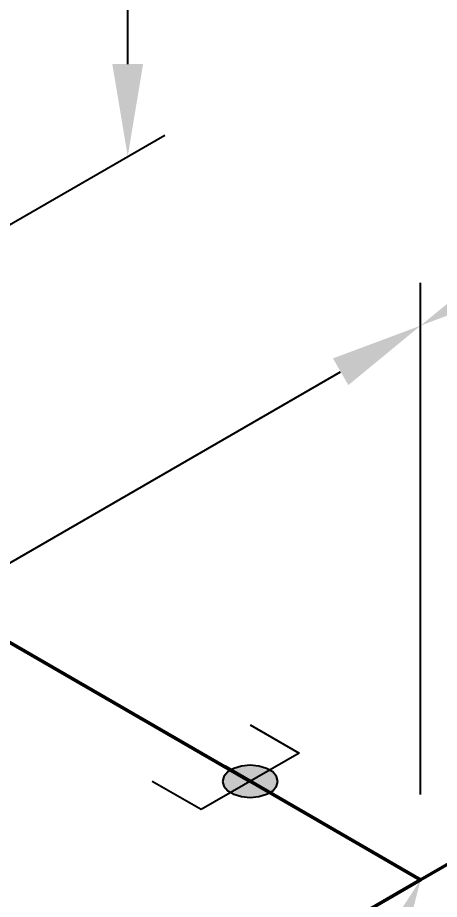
# Model space of a CAD drawing. Header units: millimetres. Extents: x 0 to 594, y 0 to 420.
# Drawn here: x 107.34 to 118.76, y 240.89 to 264.76 of the extents above; entities that cross this region are included whole.
import ezdxf
from ezdxf import colors
from ezdxf.entities.mleader import LeaderData, LeaderLine
from ezdxf.math import Vec2, Vec3

# ---------------------------------------------------------------- set-up
doc = ezdxf.new("R2010")
doc.units = ezdxf.units.MM
doc.header["$LTSCALE"] = 0.25
for name, color, linetype in [('용접', 1, 'Continuous'), ('주석', 7, 'Continuous'), ('치수', 1, 'Continuous')]:
    doc.layers.add(name, color=color, linetype=linetype)
doc.layers.add('파이프 작은 보어', color=30, linetype='Continuous', lineweight=50)
doc.styles.add('AdskIsoMetric', font='arial.ttf', dxfattribs={"width": 0.8, "height": 2.5})
doc.styles.add('AdskIsoMetric-30', font='arial.ttf', dxfattribs={"width": 0.8, "height": 2.5})
doc.styles.add('AdskIsoMetric30', font='arial.ttf', dxfattribs={"width": 0.8, "oblique": 30, "height": 2.5})
doc.styles.get("Standard").update_dxf_attribs({"font": 'arial.ttf'})
doc.dimstyles.new('AdskIsoMetric', dxfattribs={"dimtxt": 2.5, "dimasz": 2.5, "dimexe": 1, "dimexo": 2, "dimgap": 0.8, "dimtad": 1, "dimdec": 0, "dimrnd": 1, "dimzin": 0, "dimdsep": 46, "dimtxsty": 'AdskIsoMetric', "dimcen": 0, "dimclrt": 7, "dimadec": 0, "dimazin": 0, "dimtfac": 1, "dimtdec": 0, "dimtmove": 1, "dimatfit": 3, "dimfxl": 0, "dimfrac": 2, "dimtolj": 1, "dimtzin": 0, "dimarcsym": 0})

# ---------------------------------------------------------------- blocks, each defined once
blk = doc.blocks.new('*D68')
at = {"layer": 'Defpoints', "color": 0}
for p in [(110.324, 273.046), (97.333, 265.546), (97.333, 253.504)]:
    blk.add_point(p, dxfattribs=at)
at = {"layer": '치수', "color": 0, "lineweight": -2}
for p, q in [((99.333, 266.701), (111.324, 273.623)), ((110.324, 263.504), (110.324, 270.546)), ((99.333, 254.659), (111.324, 261.581))]:
    blk.add_line(p, q, dxfattribs=at)
at = {"layer": '치수', "color": 0}
for points in [[(109.907, 270.546), (110.74, 270.546), (110.324, 273.046)], [(109.907, 263.504), (110.74, 263.504), (110.324, 261.004)]]:
    blk.add_solid(points, dxfattribs=at)
at = {"layer": '치수', "color": 7, "insert": (113.073, 268.612), "char_height": 2.5, "attachment_point": 5, "rotation": 90, "style": 'AdskIsoMetric-30'}
blk.add_mtext('\\A1;1982', dxfattribs=at)
blk = doc.blocks.new('*D69')
at = {"layer": 'Defpoints', "color": 0}
for p in [(97.333, 253.504), (84.343, 246.004), (118.252, 241.426)]:
    blk.add_point(p, dxfattribs=at)
at = {"layer": '치수', "color": 0, "lineweight": -2}
for p, q in [((95.333, 252.349), (83.343, 245.427)), ((103.097, 235.176), (86.508, 244.754))]:
    blk.add_line(p, q, dxfattribs=at)
at = {"layer": '치수', "color": 0}
for points in [[(86.716, 245.115), (86.3, 244.393), (84.343, 246.004)], [(103.305, 235.537), (102.888, 234.815), (105.262, 233.926)]]:
    blk.add_solid(points, dxfattribs=at)
at = {"layer": '치수', "color": 7, "insert": (99.708, 239.75), "char_height": 2.5, "attachment_point": 5, "rotation": 330, "style": 'AdskIsoMetric30'}
blk.add_mtext('\\A1;2647', dxfattribs=at)
blk = doc.blocks.new('*D78')
at = {"layer": 'Defpoints', "color": 0}
for p in [(118.252, 256.426), (118.252, 241.426), (73.668, 215.686)]:
    blk.add_point(p, dxfattribs=at)
at = {"layer": '치수', "color": 0, "lineweight": -2}
for p, q in [((118.252, 243.736), (118.252, 257.581)), ((75.833, 231.936), (116.087, 255.176)), ((73.668, 217.995), (73.668, 231.841))]:
    blk.add_line(p, q, dxfattribs=at)
at = {"layer": '치수', "color": 0}
for points in [[(115.879, 255.537), (116.295, 254.815), (118.252, 256.426)], [(75.625, 232.297), (76.042, 231.575), (73.668, 230.686)]]:
    blk.add_solid(points, dxfattribs=at)
at = {"layer": '치수', "color": 7, "insert": (95.96, 246.173), "char_height": 2.5, "attachment_point": 5, "rotation": 30, "style": 'AdskIsoMetric30'}
blk.add_mtext('\\A1;4045', dxfattribs=at)
blk = doc.blocks.new('*D79')
at = {"layer": 'Defpoints', "color": 0}
for p in [(136.755, 267.109), (136.755, 252.109), (118.252, 241.426)]:
    blk.add_point(p, dxfattribs=at)
at = {"layer": '치수', "color": 0, "lineweight": -2}
for p, q in [((136.755, 254.419), (136.755, 268.264)), ((120.417, 257.676), (134.59, 265.859)), ((118.252, 243.736), (118.252, 257.581))]:
    blk.add_line(p, q, dxfattribs=at)
at = {"layer": '치수', "color": 0}
for points in [[(134.382, 266.22), (134.799, 265.498), (136.755, 267.109)], [(120.209, 258.037), (120.626, 257.315), (118.252, 256.426)]]:
    blk.add_solid(points, dxfattribs=at)
at = {"layer": '치수', "color": 7, "insert": (127.504, 264.385), "char_height": 2.5, "attachment_point": 5, "rotation": 30, "style": 'AdskIsoMetric30'}
blk.add_mtext('\\A1;5323', dxfattribs=at)
blk = doc.blocks.new('티-1-Iso2DSkew90')
at = {"color": 0, "linetype": 'ByBlock', "lineweight": -2, "extrusion": (0, 0.816497, 0.57735)}
for p, q in [((0, 0), (-5.303, 3.062)), ((0, 0), (4.612, 2.663)), ((-4.612, -2.663), (0, 0))]:
    blk.add_line(p, q, dxfattribs=at)
blk = doc.blocks.new('SocketWeld-1-IsoLeft')
blk.add_hatch(color=256).paths.add_polyline_path([(-0.0294, -0.0234), (-0.0291, -0.0234), (-0.0288, -0.0235), (-0.0285, -0.0236), (-0.0283, -0.0237), (-0.028, -0.0238), (-0.0277, -0.0239), (-0.0274, -0.0239), (-0.0271, -0.024), (-0.0268, -0.0241), (-0.0265, -0.0242), (-0.0263, -0.0243), (-0.026, -0.0244), (-0.0257, -0.0244), (-0.0254, -0.0245), (-0.0251, -0.0246), (-0.0248, -0.0247), (-0.0246, -0.0248), (-0.0243, -0.0249), (-0.024, -0.0249), (-0.0237, -0.025), (-0.0234, -0.0251), (-0.0231, -0.0252), (-0.0228, -0.0253), (-0.0226, -0.0254), (-0.0223, -0.0254), (-0.022, -0.0255), (-0.0217, -0.0256), (-0.0214, -0.0257), (-0.0211, -0.0258), (-0.0209, -0.0259), (-0.0206, -0.0259), (-0.0203, -0.026), (-0.02, -0.0261), (-0.0197, -0.0262), (-0.0194, -0.0263), (-0.0191, -0.0264), (-0.0189, -0.0265), (-0.0186, -0.0265), (-0.0183, -0.0266), (-0.018, -0.0267), (-0.0177, -0.0268), (-0.0174, -0.0269), (-0.0172, -0.027), (-0.0169, -0.027), (-0.0166, -0.0271), (-0.0163, -0.0272), (-0.016, -0.0273), (-0.0157, -0.0274), (-0.0155, -0.0275), (-0.0155, -0.0275), (-0.0151, -0.0275), (-0.0148, -0.0275), (-0.0145, -0.0275), (-0.0142, -0.0276), (-0.0139, -0.0276), (-0.0136, -0.0276), (-0.0132, -0.0277), (-0.0129, -0.0277), (-0.0126, -0.0277), (-0.0123, -0.0277), (-0.012, -0.0278), (-0.0117, -0.0278), (-0.0114, -0.0278), (-0.011, -0.0279), (-0.0107, -0.0279), (-0.0104, -0.0279), (-0.0101, -0.0279), (-0.0098, -0.028), (-0.0095, -0.028), (-0.0091, -0.028), (-0.0088, -0.0281), (-0.0085, -0.0281), (-0.0082, -0.0281), (-0.0079, -0.0281), (-0.0076, -0.0282), (-0.0073, -0.0282), (-0.0069, -0.0282), (-0.0066, -0.0283), (-0.0063, -0.0283), (-0.006, -0.0283), (-0.0057, -0.0283), (-0.0054, -0.0284), (-0.005, -0.0284), (-0.0047, -0.0284), (-0.0044, -0.0285), (-0.0041, -0.0285), (-0.0038, -0.0285), (-0.0035, -0.0286), (-0.0032, -0.0286), (-0.0028, -0.0286), (-0.0025, -0.0286), (-0.0022, -0.0287), (-0.0019, -0.0287), (-0.0016, -0.0287), (-0.0013, -0.0288), (-0.0009, -0.0288), (-0.0006, -0.0288), (-0.0003, -0.0288), (0, -0.0289), (0, -0.0289), (0.0003, -0.0288), (0.0006, -0.0288), (0.0009, -0.0288), (0.0013, -0.0288), (0.0016, -0.0287), (0.0019, -0.0287), (0.0022, -0.0287), (0.0025, -0.0286), (0.0028, -0.0286), (0.0032, -0.0286), (0.0035, -0.0286), (0.0038, -0.0285), (0.0041, -0.0285), (0.0044, -0.0285), (0.0047, -0.0284), (0.005, -0.0284), (0.0054, -0.0284), (0.0057, -0.0283), (0.006, -0.0283), (0.0063, -0.0283), (0.0066, -0.0283), (0.0069, -0.0282), (0.0073, -0.0282), (0.0076, -0.0282), (0.0079, -0.0281), (0.0082, -0.0281), (0.0085, -0.0281), (0.0088, -0.0281), (0.0091, -0.028), (0.0095, -0.028), (0.0098, -0.028), (0.0101, -0.0279), (0.0104, -0.0279), (0.0107, -0.0279), (0.011, -0.0279), (0.0114, -0.0278), (0.0117, -0.0278), (0.012, -0.0278), (0.0123, -0.0277), (0.0126, -0.0277), (0.0129, -0.0277), (0.0132, -0.0277), (0.0136, -0.0276), (0.0139, -0.0276), (0.0142, -0.0276), (0.0145, -0.0275), (0.0148, -0.0275), (0.0151, -0.0275), (0.0155, -0.0275), (0.0155, -0.0275), (0.0157, -0.0274), (0.016, -0.0273), (0.0163, -0.0272), (0.0166, -0.0271), (0.0169, -0.027), (0.0172, -0.027), (0.0174, -0.0269), (0.0177, -0.0268), (0.018, -0.0267), (0.0183, -0.0266), (0.0186, -0.0265), (0.0189, -0.0265), (0.0191, -0.0264), (0.0194, -0.0263), (0.0197, -0.0262), (0.02, -0.0261), (0.0203, -0.026), (0.0206, -0.0259), (0.0209, -0.0259), (0.0211, -0.0258), (0.0214, -0.0257), (0.0217, -0.0256), (0.022, -0.0255), (0.0223, -0.0254), (0.0226, -0.0254), (0.0228, -0.0253), (0.0231, -0.0252), (0.0234, -0.0251), (0.0237, -0.025), (0.024, -0.0249), (0.0243, -0.0249), (0.0246, -0.0248), (0.0248, -0.0247), (0.0251, -0.0246), (0.0254, -0.0245), (0.0257, -0.0244), (0.026, -0.0244), (0.0263, -0.0243), (0.0265, -0.0242), (0.0268, -0.0241), (0.0271, -0.024), (0.0274, -0.0239), (0.0277, -0.0239), (0.028, -0.0238), (0.0283, -0.0237), (0.0285, -0.0236), (0.0288, -0.0235), (0.0291, -0.0234), (0.0294, -0.0234), (0.0294, -0.0234), (0.0296, -0.0232), (0.0298, -0.0231), (0.0301, -0.023), (0.0303, -0.0228), (0.0305, -0.0227), (0.0307, -0.0226), (0.031, -0.0224), (0.0312, -0.0223), (0.0314, -0.0222), (0.0316, -0.0221), (0.0319, -0.0219), (0.0321, -0.0218), (0.0323, -0.0217), (0.0325, -0.0215), (0.0328, -0.0214), (0.033, -0.0213), (0.0332, -0.0211), (0.0335, -0.021), (0.0337, -0.0209), (0.0339, -0.0207), (0.0341, -0.0206), (0.0344, -0.0205), (0.0346, -0.0204), (0.0348, -0.0202), (0.035, -0.0201), (0.0353, -0.02), (0.0355, -0.0198), (0.0357, -0.0197), (0.0359, -0.0196), (0.0362, -0.0194), (0.0364, -0.0193), (0.0366, -0.0192), (0.0368, -0.0191), (0.0371, -0.0189), (0.0373, -0.0188), (0.0375, -0.0187), (0.0377, -0.0185), (0.038, -0.0184), (0.0382, -0.0183), (0.0384, -0.0181), (0.0386, -0.018), (0.0389, -0.0179), (0.0391, -0.0177), (0.0393, -0.0176), (0.0395, -0.0175), (0.0398, -0.0174), (0.04, -0.0172), (0.0402, -0.0171), (0.0405, -0.017), (0.0405, -0.017), (0.0406, -0.0168), (0.0407, -0.0166), (0.0409, -0.0165), (0.041, -0.0163), (0.0412, -0.0161), (0.0413, -0.016), (0.0415, -0.0158), (0.0416, -0.0157), (0.0418, -0.0155), (0.0419, -0.0153), (0.042, -0.0152), (0.0422, -0.015), (0.0423, -0.0148), (0.0425, -0.0147), (0.0426, -0.0145), (0.0428, -0.0143), (0.0429, -0.0142), (0.0431, -0.014), (0.0432, -0.0138), (0.0433, -0.0137), (0.0435, -0.0135), (0.0436, -0.0134), (0.0438, -0.0132), (0.0439, -0.013), (0.0441, -0.0129), (0.0442, -0.0127), (0.0444, -0.0125), (0.0445, -0.0124), (0.0447, -0.0122), (0.0448, -0.012), (0.0449, -0.0119), (0.0451, -0.0117), (0.0452, -0.0115), (0.0454, -0.0114), (0.0455, -0.0112), (0.0457, -0.0111), (0.0458, -0.0109), (0.046, -0.0107), (0.0461, -0.0106), (0.0462, -0.0104), (0.0464, -0.0102), (0.0465, -0.0101), (0.0467, -0.0099), (0.0468, -0.0097), (0.047, -0.0096), (0.0471, -0.0094), (0.0473, -0.0092), (0.0474, -0.0091), (0.0476, -0.0089), (0.0476, -0.0089), (0.0476, -0.0087), (0.0477, -0.0086), (0.0477, -0.0084), (0.0478, -0.0082), (0.0478, -0.008), (0.0479, -0.0078), (0.0479, -0.0076), (0.048, -0.0075), (0.048, -0.0073), (0.0481, -0.0071), (0.0481, -0.0069), (0.0482, -0.0067), (0.0482, -0.0066), (0.0483, -0.0064), (0.0483, -0.0062), (0.0484, -0.006), (0.0484, -0.0058), (0.0485, -0.0056), (0.0485, -0.0055), (0.0486, -0.0053), (0.0486, -0.0051), (0.0487, -0.0049), (0.0487, -0.0047), (0.0488, -0.0046), (0.0488, -0.0044), (0.0489, -0.0042), (0.0489, -0.004), (0.049, -0.0038), (0.049, -0.0036), (0.0491, -0.0035), (0.0491, -0.0033), (0.0492, -0.0031), (0.0492, -0.0029), (0.0493, -0.0027), (0.0493, -0.0025), (0.0494, -0.0024), (0.0494, -0.0022), (0.0495, -0.002), (0.0495, -0.0018), (0.0496, -0.0016), (0.0496, -0.0015), (0.0497, -0.0013), (0.0497, -0.0011), (0.0498, -0.0009), (0.0498, -0.0007), (0.0499, -0.0005), (0.0499, -0.0004), (0.05, -0.0002), (0.05, 0), (0.05, 0), (0.05, 0.0002), (0.0499, 0.0004), (0.0499, 0.0005), (0.0498, 0.0007), (0.0498, 0.0009), (0.0497, 0.0011), (0.0497, 0.0013), (0.0496, 0.0015), (0.0496, 0.0016), (0.0495, 0.0018), (0.0495, 0.002), (0.0494, 0.0022), (0.0494, 0.0024), (0.0493, 0.0025), (0.0493, 0.0027), (0.0492, 0.0029), (0.0492, 0.0031), (0.0491, 0.0033), (0.0491, 0.0035), (0.049, 0.0036), (0.049, 0.0038), (0.0489, 0.004), (0.0489, 0.0042), (0.0488, 0.0044), (0.0488, 0.0046), (0.0487, 0.0047), (0.0487, 0.0049), (0.0486, 0.0051), (0.0486, 0.0053), (0.0485, 0.0055), (0.0485, 0.0056), (0.0484, 0.0058), (0.0484, 0.006), (0.0483, 0.0062), (0.0483, 0.0064), (0.0482, 0.0066), (0.0482, 0.0067), (0.0481, 0.0069), (0.0481, 0.0071), (0.048, 0.0073), (0.048, 0.0075), (0.0479, 0.0076), (0.0479, 0.0078), (0.0478, 0.008), (0.0478, 0.0082), (0.0477, 0.0084), (0.0477, 0.0086), (0.0476, 0.0087), (0.0476, 0.0089), (0.0476, 0.0089), (0.0474, 0.0091), (0.0473, 0.0092), (0.0471, 0.0094), (0.047, 0.0096), (0.0468, 0.0097), (0.0467, 0.0099), (0.0465, 0.0101), (0.0464, 0.0102), (0.0462, 0.0104), (0.0461, 0.0106), (0.046, 0.0107), (0.0458, 0.0109), (0.0457, 0.0111), (0.0455, 0.0112), (0.0454, 0.0114), (0.0452, 0.0115), (0.0451, 0.0117), (0.0449, 0.0119), (0.0448, 0.012), (0.0447, 0.0122), (0.0445, 0.0124), (0.0444, 0.0125), (0.0442, 0.0127), (0.0441, 0.0129), (0.0439, 0.013), (0.0438, 0.0132), (0.0436, 0.0134), (0.0435, 0.0135), (0.0433, 0.0137), (0.0432, 0.0138), (0.0431, 0.014), (0.0429, 0.0142), (0.0428, 0.0143), (0.0426, 0.0145), (0.0425, 0.0147), (0.0423, 0.0148), (0.0422, 0.015), (0.042, 0.0152), (0.0419, 0.0153), (0.0418, 0.0155), (0.0416, 0.0157), (0.0415, 0.0158), (0.0413, 0.016), (0.0412, 0.0161), (0.041, 0.0163), (0.0409, 0.0165), (0.0407, 0.0166), (0.0406, 0.0168), (0.0405, 0.017), (0.0405, 0.017), (0.0402, 0.0171), (0.04, 0.0172), (0.0398, 0.0174), (0.0395, 0.0175), (0.0393, 0.0176), (0.0391, 0.0177), (0.0389, 0.0179), (0.0386, 0.018), (0.0384, 0.0181), (0.0382, 0.0183), (0.038, 0.0184), (0.0377, 0.0185), (0.0375, 0.0187), (0.0373, 0.0188), (0.0371, 0.0189), (0.0368, 0.0191), (0.0366, 0.0192), (0.0364, 0.0193), (0.0362, 0.0194), (0.0359, 0.0196), (0.0357, 0.0197), (0.0355, 0.0198), (0.0353, 0.02), (0.035, 0.0201), (0.0348, 0.0202), (0.0346, 0.0204), (0.0344, 0.0205), (0.0341, 0.0206), (0.0339, 0.0207), (0.0337, 0.0209), (0.0335, 0.021), (0.0332, 0.0211), (0.033, 0.0213), (0.0328, 0.0214), (0.0325, 0.0215), (0.0323, 0.0217), (0.0321, 0.0218), (0.0319, 0.0219), (0.0316, 0.0221), (0.0314, 0.0222), (0.0312, 0.0223), (0.031, 0.0224), (0.0307, 0.0226), (0.0305, 0.0227), (0.0303, 0.0228), (0.0301, 0.023), (0.0298, 0.0231), (0.0296, 0.0232), (0.0294, 0.0234), (0.0294, 0.0234), (0.0291, 0.0234), (0.0288, 0.0235), (0.0285, 0.0236), (0.0283, 0.0237), (0.028, 0.0238), (0.0277, 0.0239), (0.0274, 0.0239), (0.0271, 0.024), (0.0268, 0.0241), (0.0265, 0.0242), (0.0263, 0.0243), (0.026, 0.0244), (0.0257, 0.0244), (0.0254, 0.0245), (0.0251, 0.0246), (0.0248, 0.0247), (0.0246, 0.0248), (0.0243, 0.0249), (0.024, 0.0249), (0.0237, 0.025), (0.0234, 0.0251), (0.0231, 0.0252), (0.0228, 0.0253), (0.0226, 0.0254), (0.0223, 0.0254), (0.022, 0.0255), (0.0217, 0.0256), (0.0214, 0.0257), (0.0211, 0.0258), (0.0209, 0.0259), (0.0206, 0.0259), (0.0203, 0.026), (0.02, 0.0261), (0.0197, 0.0262), (0.0194, 0.0263), (0.0191, 0.0264), (0.0189, 0.0265), (0.0186, 0.0265), (0.0183, 0.0266), (0.018, 0.0267), (0.0177, 0.0268), (0.0174, 0.0269), (0.0172, 0.027), (0.0169, 0.027), (0.0166, 0.0271), (0.0163, 0.0272), (0.016, 0.0273), (0.0157, 0.0274), (0.0155, 0.0275), (0.0155, 0.0275), (0.0151, 0.0275), (0.0148, 0.0275), (0.0145, 0.0275), (0.0142, 0.0276), (0.0139, 0.0276), (0.0136, 0.0276), (0.0132, 0.0277), (0.0129, 0.0277), (0.0126, 0.0277), (0.0123, 0.0277), (0.012, 0.0278), (0.0117, 0.0278), (0.0114, 0.0278), (0.011, 0.0279), (0.0107, 0.0279), (0.0104, 0.0279), (0.0101, 0.0279), (0.0098, 0.028), (0.0095, 0.028), (0.0091, 0.028), (0.0088, 0.0281), (0.0085, 0.0281), (0.0082, 0.0281), (0.0079, 0.0281), (0.0076, 0.0282), (0.0073, 0.0282), (0.0069, 0.0282), (0.0066, 0.0283), (0.0063, 0.0283), (0.006, 0.0283), (0.0057, 0.0283), (0.0054, 0.0284), (0.005, 0.0284), (0.0047, 0.0284), (0.0044, 0.0285), (0.0041, 0.0285), (0.0038, 0.0285), (0.0035, 0.0286), (0.0032, 0.0286), (0.0028, 0.0286), (0.0025, 0.0286), (0.0022, 0.0287), (0.0019, 0.0287), (0.0016, 0.0287), (0.0013, 0.0288), (0.0009, 0.0288), (0.0006, 0.0288), (0.0003, 0.0288), (0, 0.0289), (0, 0.0289), (-0.0003, 0.0288), (-0.0006, 0.0288), (-0.0009, 0.0288), (-0.0013, 0.0288), (-0.0016, 0.0287), (-0.0019, 0.0287), (-0.0022, 0.0287), (-0.0025, 0.0286), (-0.0028, 0.0286), (-0.0032, 0.0286), (-0.0035, 0.0286), (-0.0038, 0.0285), (-0.0041, 0.0285), (-0.0044, 0.0285), (-0.0047, 0.0284), (-0.005, 0.0284), (-0.0054, 0.0284), (-0.0057, 0.0283), (-0.006, 0.0283), (-0.0063, 0.0283), (-0.0066, 0.0283), (-0.0069, 0.0282), (-0.0073, 0.0282), (-0.0076, 0.0282), (-0.0079, 0.0281), (-0.0082, 0.0281), (-0.0085, 0.0281), (-0.0088, 0.0281), (-0.0091, 0.028), (-0.0095, 0.028), (-0.0098, 0.028), (-0.0101, 0.0279), (-0.0104, 0.0279), (-0.0107, 0.0279), (-0.011, 0.0279), (-0.0114, 0.0278), (-0.0117, 0.0278), (-0.012, 0.0278), (-0.0123, 0.0277), (-0.0126, 0.0277), (-0.0129, 0.0277), (-0.0132, 0.0277), (-0.0136, 0.0276), (-0.0139, 0.0276), (-0.0142, 0.0276), (-0.0145, 0.0275), (-0.0148, 0.0275), (-0.0151, 0.0275), (-0.0155, 0.0275), (-0.0155, 0.0275), (-0.0157, 0.0274), (-0.016, 0.0273), (-0.0163, 0.0272), (-0.0166, 0.0271), (-0.0169, 0.027), (-0.0172, 0.027), (-0.0174, 0.0269), (-0.0177, 0.0268), (-0.018, 0.0267), (-0.0183, 0.0266), (-0.0186, 0.0265), (-0.0189, 0.0265), (-0.0191, 0.0264), (-0.0194, 0.0263), (-0.0197, 0.0262), (-0.02, 0.0261), (-0.0203, 0.026), (-0.0206, 0.0259), (-0.0209, 0.0259), (-0.0211, 0.0258), (-0.0214, 0.0257), (-0.0217, 0.0256), (-0.022, 0.0255), (-0.0223, 0.0254), (-0.0226, 0.0254), (-0.0228, 0.0253), (-0.0231, 0.0252), (-0.0234, 0.0251), (-0.0237, 0.025), (-0.024, 0.0249), (-0.0243, 0.0249), (-0.0246, 0.0248), (-0.0248, 0.0247), (-0.0251, 0.0246), (-0.0254, 0.0245), (-0.0257, 0.0244), (-0.026, 0.0244), (-0.0263, 0.0243), (-0.0265, 0.0242), (-0.0268, 0.0241), (-0.0271, 0.024), (-0.0274, 0.0239), (-0.0277, 0.0239), (-0.028, 0.0238), (-0.0283, 0.0237), (-0.0285, 0.0236), (-0.0288, 0.0235), (-0.0291, 0.0234), (-0.0294, 0.0234), (-0.0294, 0.0234), (-0.0296, 0.0232), (-0.0298, 0.0231), (-0.0301, 0.023), (-0.0303, 0.0228), (-0.0305, 0.0227), (-0.0307, 0.0226), (-0.031, 0.0224), (-0.0312, 0.0223), (-0.0314, 0.0222), (-0.0316, 0.0221), (-0.0319, 0.0219), (-0.0321, 0.0218), (-0.0323, 0.0217), (-0.0325, 0.0215), (-0.0328, 0.0214), (-0.033, 0.0213), (-0.0332, 0.0211), (-0.0335, 0.021), (-0.0337, 0.0209), (-0.0339, 0.0207), (-0.0341, 0.0206), (-0.0344, 0.0205), (-0.0346, 0.0204), (-0.0348, 0.0202), (-0.035, 0.0201), (-0.0353, 0.02), (-0.0355, 0.0198), (-0.0357, 0.0197), (-0.0359, 0.0196), (-0.0362, 0.0194), (-0.0364, 0.0193), (-0.0366, 0.0192), (-0.0368, 0.0191), (-0.0371, 0.0189), (-0.0373, 0.0188), (-0.0375, 0.0187), (-0.0377, 0.0185), (-0.038, 0.0184), (-0.0382, 0.0183), (-0.0384, 0.0181), (-0.0386, 0.018), (-0.0389, 0.0179), (-0.0391, 0.0177), (-0.0393, 0.0176), (-0.0395, 0.0175), (-0.0398, 0.0174), (-0.04, 0.0172), (-0.0402, 0.0171), (-0.0405, 0.017), (-0.0405, 0.017), (-0.0406, 0.0168), (-0.0407, 0.0166), (-0.0409, 0.0165), (-0.041, 0.0163), (-0.0412, 0.0161), (-0.0413, 0.016), (-0.0415, 0.0158), (-0.0416, 0.0157), (-0.0418, 0.0155), (-0.0419, 0.0153), (-0.042, 0.0152), (-0.0422, 0.015), (-0.0423, 0.0148), (-0.0425, 0.0147), (-0.0426, 0.0145), (-0.0428, 0.0143), (-0.0429, 0.0142), (-0.0431, 0.014), (-0.0432, 0.0138), (-0.0433, 0.0137), (-0.0435, 0.0135), (-0.0436, 0.0134), (-0.0438, 0.0132), (-0.0439, 0.013), (-0.0441, 0.0129), (-0.0442, 0.0127), (-0.0444, 0.0125), (-0.0445, 0.0124), (-0.0447, 0.0122), (-0.0448, 0.012), (-0.0449, 0.0119), (-0.0451, 0.0117), (-0.0452, 0.0115), (-0.0454, 0.0114), (-0.0455, 0.0112), (-0.0457, 0.0111), (-0.0458, 0.0109), (-0.046, 0.0107), (-0.0461, 0.0106), (-0.0462, 0.0104), (-0.0464, 0.0102), (-0.0465, 0.0101), (-0.0467, 0.0099), (-0.0468, 0.0097), (-0.047, 0.0096), (-0.0471, 0.0094), (-0.0473, 0.0092), (-0.0474, 0.0091), (-0.0476, 0.0089), (-0.0476, 0.0089), (-0.0476, 0.0087), (-0.0477, 0.0086), (-0.0477, 0.0084), (-0.0478, 0.0082), (-0.0478, 0.008), (-0.0479, 0.0078), (-0.0479, 0.0076), (-0.048, 0.0075), (-0.048, 0.0073), (-0.0481, 0.0071), (-0.0481, 0.0069), (-0.0482, 0.0067), (-0.0482, 0.0066), (-0.0483, 0.0064), (-0.0483, 0.0062), (-0.0484, 0.006), (-0.0484, 0.0058), (-0.0485, 0.0056), (-0.0485, 0.0055), (-0.0486, 0.0053), (-0.0486, 0.0051), (-0.0487, 0.0049), (-0.0487, 0.0047), (-0.0488, 0.0046), (-0.0488, 0.0044), (-0.0489, 0.0042), (-0.0489, 0.004), (-0.049, 0.0038), (-0.049, 0.0036), (-0.0491, 0.0035), (-0.0491, 0.0033), (-0.0492, 0.0031), (-0.0492, 0.0029), (-0.0493, 0.0027), (-0.0493, 0.0025), (-0.0494, 0.0024), (-0.0494, 0.0022), (-0.0495, 0.002), (-0.0495, 0.0018), (-0.0496, 0.0016), (-0.0496, 0.0015), (-0.0497, 0.0013), (-0.0497, 0.0011), (-0.0498, 0.0009), (-0.0498, 0.0007), (-0.0499, 0.0005), (-0.0499, 0.0004), (-0.05, 0.0002), (-0.05, 0), (-0.05, 0), (-0.05, -0.0002), (-0.0499, -0.0004), (-0.0499, -0.0005), (-0.0498, -0.0007), (-0.0498, -0.0009), (-0.0497, -0.0011), (-0.0497, -0.0013), (-0.0496, -0.0015), (-0.0496, -0.0016), (-0.0495, -0.0018), (-0.0495, -0.002), (-0.0494, -0.0022), (-0.0494, -0.0024), (-0.0493, -0.0025), (-0.0493, -0.0027), (-0.0492, -0.0029), (-0.0492, -0.0031), (-0.0491, -0.0033), (-0.0491, -0.0035), (-0.049, -0.0036), (-0.049, -0.0038), (-0.0489, -0.004), (-0.0489, -0.0042), (-0.0488, -0.0044), (-0.0488, -0.0046), (-0.0487, -0.0047), (-0.0487, -0.0049), (-0.0486, -0.0051), (-0.0486, -0.0053), (-0.0485, -0.0055), (-0.0485, -0.0056), (-0.0484, -0.0058), (-0.0484, -0.006), (-0.0483, -0.0062), (-0.0483, -0.0064), (-0.0482, -0.0066), (-0.0482, -0.0067), (-0.0481, -0.0069), (-0.0481, -0.0071), (-0.048, -0.0073), (-0.048, -0.0075), (-0.0479, -0.0076), (-0.0479, -0.0078), (-0.0478, -0.008), (-0.0478, -0.0082), (-0.0477, -0.0084), (-0.0477, -0.0086), (-0.0476, -0.0087), (-0.0476, -0.0089), (-0.0476, -0.0089), (-0.0474, -0.0091), (-0.0473, -0.0092), (-0.0471, -0.0094), (-0.047, -0.0096), (-0.0468, -0.0097), (-0.0467, -0.0099), (-0.0465, -0.0101), (-0.0464, -0.0102), (-0.0462, -0.0104), (-0.0461, -0.0106), (-0.046, -0.0107), (-0.0458, -0.0109), (-0.0457, -0.0111), (-0.0455, -0.0112), (-0.0454, -0.0114), (-0.0452, -0.0115), (-0.0451, -0.0117), (-0.0449, -0.0119), (-0.0448, -0.012), (-0.0447, -0.0122), (-0.0445, -0.0124), (-0.0444, -0.0125), (-0.0442, -0.0127), (-0.0441, -0.0129), (-0.0439, -0.013), (-0.0438, -0.0132), (-0.0436, -0.0134), (-0.0435, -0.0135), (-0.0433, -0.0137), (-0.0432, -0.0138), (-0.0431, -0.014), (-0.0429, -0.0142), (-0.0428, -0.0143), (-0.0426, -0.0145), (-0.0425, -0.0147), (-0.0423, -0.0148), (-0.0422, -0.015), (-0.042, -0.0152), (-0.0419, -0.0153), (-0.0418, -0.0155), (-0.0416, -0.0157), (-0.0415, -0.0158), (-0.0413, -0.016), (-0.0412, -0.0161), (-0.041, -0.0163), (-0.0409, -0.0165), (-0.0407, -0.0166), (-0.0406, -0.0168), (-0.0405, -0.017), (-0.0405, -0.017), (-0.0402, -0.0171), (-0.04, -0.0172), (-0.0398, -0.0174), (-0.0395, -0.0175), (-0.0393, -0.0176), (-0.0391, -0.0177), (-0.0389, -0.0179), (-0.0386, -0.018), (-0.0384, -0.0181), (-0.0382, -0.0183), (-0.038, -0.0184), (-0.0377, -0.0185), (-0.0375, -0.0187), (-0.0373, -0.0188), (-0.0371, -0.0189), (-0.0368, -0.0191), (-0.0366, -0.0192), (-0.0364, -0.0193), (-0.0362, -0.0194), (-0.0359, -0.0196), (-0.0357, -0.0197), (-0.0355, -0.0198), (-0.0353, -0.02), (-0.035, -0.0201), (-0.0348, -0.0202), (-0.0346, -0.0204), (-0.0344, -0.0205), (-0.0341, -0.0206), (-0.0339, -0.0207), (-0.0337, -0.0209), (-0.0335, -0.021), (-0.0332, -0.0211), (-0.033, -0.0213), (-0.0328, -0.0214), (-0.0325, -0.0215), (-0.0323, -0.0217), (-0.0321, -0.0218), (-0.0319, -0.0219), (-0.0316, -0.0221), (-0.0314, -0.0222), (-0.0312, -0.0223), (-0.031, -0.0224), (-0.0307, -0.0226), (-0.0305, -0.0227), (-0.0303, -0.0228), (-0.0301, -0.023), (-0.0298, -0.0231), (-0.0296, -0.0232)], flags=0)
at = {"color": 0, "linetype": 'ByBlock', "lineweight": -2, "extrusion": (0, 0.816497, 0.57735)}
for p, q in [((0, 0.1021), (0.0884, 0.051)), ((0.0884, 0.051), (-0.0884, -0.051)), ((-0.0405, 0.017), (-0.0476, 0.0089)), ((-0.0294, 0.0234), (-0.0405, 0.017)), ((-0.0155, 0.0275), (-0.0294, 0.0234)), ((0, 0.0289), (-0.0155, 0.0275)), ((0.0155, 0.0275), (0, 0.0289)), ((0.0294, 0.0234), (0.0155, 0.0275)), ((0.0405, 0.017), (0.0294, 0.0234)), ((0.0476, 0.0089), (0.0405, 0.017)), ((-0.0476, 0.0089), (-0.05, 0)), ((-0.05, 0), (-0.0476, -0.0089)), ((0.05, 0), (0.0476, 0.0089)), ((0.0476, -0.0089), (0.05, 0)), ((-0.0884, -0.051), (-0.1768, 0)), ((-0.0476, -0.0089), (-0.0405, -0.017)), ((0.0405, -0.017), (0.0476, -0.0089)), ((-0.0405, -0.017), (-0.0294, -0.0234)), ((-0.0294, -0.0234), (-0.0155, -0.0275)), ((-0.0155, -0.0275), (0, -0.0289)), ((0, -0.0289), (0.0155, -0.0275)), ((0.0155, -0.0275), (0.0294, -0.0234)), ((0.0294, -0.0234), (0.0405, -0.017))]:
    blk.add_line(p, q, dxfattribs=at)

msp = doc.modelspace()

# ---------------------------------------------------------------- linework, layer by layer
at = {"layer": '파이프 작은 보어'}
msp.add_lwpolyline([(113.6399, 244.0892), (101.9455, 250.841)], dxfattribs=at)

# ---------------------------------------------------------------- block references
at = {"layer": '용접', "xscale": 15, "yscale": 15, "zscale": 15, "rotation": 5.3909434965151e-09}
msp.add_blockref('SocketWeld-1-IsoLeft', (113.6399, 244.0892), dxfattribs=at)
at = {"layer": '파이프 작은 보어'}
msp.add_blockref('티-1-Iso2DSkew90', (118.2522, 241.4263), dxfattribs=at)

# ---------------------------------------------------------------- dimensions: what is measured, and where the dimension line sits
at = {"layer": '치수'}
for base, p1, p2, angle, text, override, picture, middle in [((110.3236, 273.0459), (97.3332, 253.5039), (97.3332, 265.5459), 90, '1982', {"dimtad": 0, "dimlfac": 164.618856, "dimtxsty": 'AdskIsoMetric-30', "dimse1": 0, "dimse2": 0, "dimsd1": 0, "dimsd2": 0, "dimtmove": 1}, '*D68', (113.0732, 268.6124)), ((136.7554, 267.1092), (118.2522, 241.4263), (136.7554, 252.1092), 30, '5323', {"dimtad": 0, "dimlfac": 249.160762, "dimtxsty": 'AdskIsoMetric30', "dimse1": 0, "dimse2": 0, "dimsd1": 0, "dimsd2": 0, "dimtmove": 1}, '*D79', (127.5038, 264.3847)), ((118.2522, 256.4263), (73.6684, 215.6859), (118.2522, 241.4263), 30, '4045', {"dimtad": 0, "dimlfac": 78.572981, "dimtxsty": 'AdskIsoMetric30', "dimse1": 0, "dimse2": 0, "dimsd1": 0, "dimsd2": 0, "dimtmove": 1}, '*D78', (95.9603, 246.173)), ((84.3428, 246.0039), (118.2522, 241.4263), (97.3332, 253.5039), 150, '2647', {"dimtad": 0, "dimlfac": 109.567406, "dimtxsty": 'AdskIsoMetric30', "dimse1": 1, "dimse2": 0, "dimsd1": 0, "dimsd2": 0, "dimtmove": 1}, '*D69', (99.7082, 239.7496))]:
    dim = msp.add_linear_dim(base=base, p1=p1, p2=p2, angle=angle, text=text, dimstyle='AdskIsoMetric', override=override, dxfattribs=at)
    dim.commit()
    dim.dimension.update_dxf_attribs({"geometry": picture, "text_midpoint": middle, "dimtype": 160})

# ---------------------------------------------------------------- leaders
at = {"layer": '주석'}
ml = msp.add_multileader_mtext('Standard', dxfattribs=at)
ml.set_content('')
ml.set_leader_properties()
ml.build(insert=Vec2(0, 0))
ml.multileader.update_dxf_attribs({"dogleg_length": 0, "arrow_head_size": 2.5})
ctx = ml.context
ctx.base_point, ctx.arrow_head_size = Vec3(115.8571, 236), 2.5
notes = []
notes.append((ctx, [(0, (1, 1, 0), (115.8571, 236), (-1, 0), 0, [(0, [(118.2522, 241.4263)], 0, [])])]))
ctx.mtext, ml.multileader.dxf.content_type = None, 0
for ctx, leaders in notes:
    for number, flags, end, landing, length, lines in leaders:
        leader = LeaderData()
        leader.index, (leader.has_last_leader_line, leader.has_dogleg_vector, leader.attachment_direction) = number, flags
        leader.last_leader_point, leader.dogleg_vector, leader.dogleg_length = Vec3(end), Vec3(landing), length
        for number, points, colour, breaks in lines:
            line = LeaderLine()
            line.index, line.vertices, line.color, line.breaks = number, Vec3.list(points), colors.encode_raw_color(colour), breaks
            leader.lines.append(line)
        ctx.leaders.append(leader)

doc.saveas('drawing.dxf')
